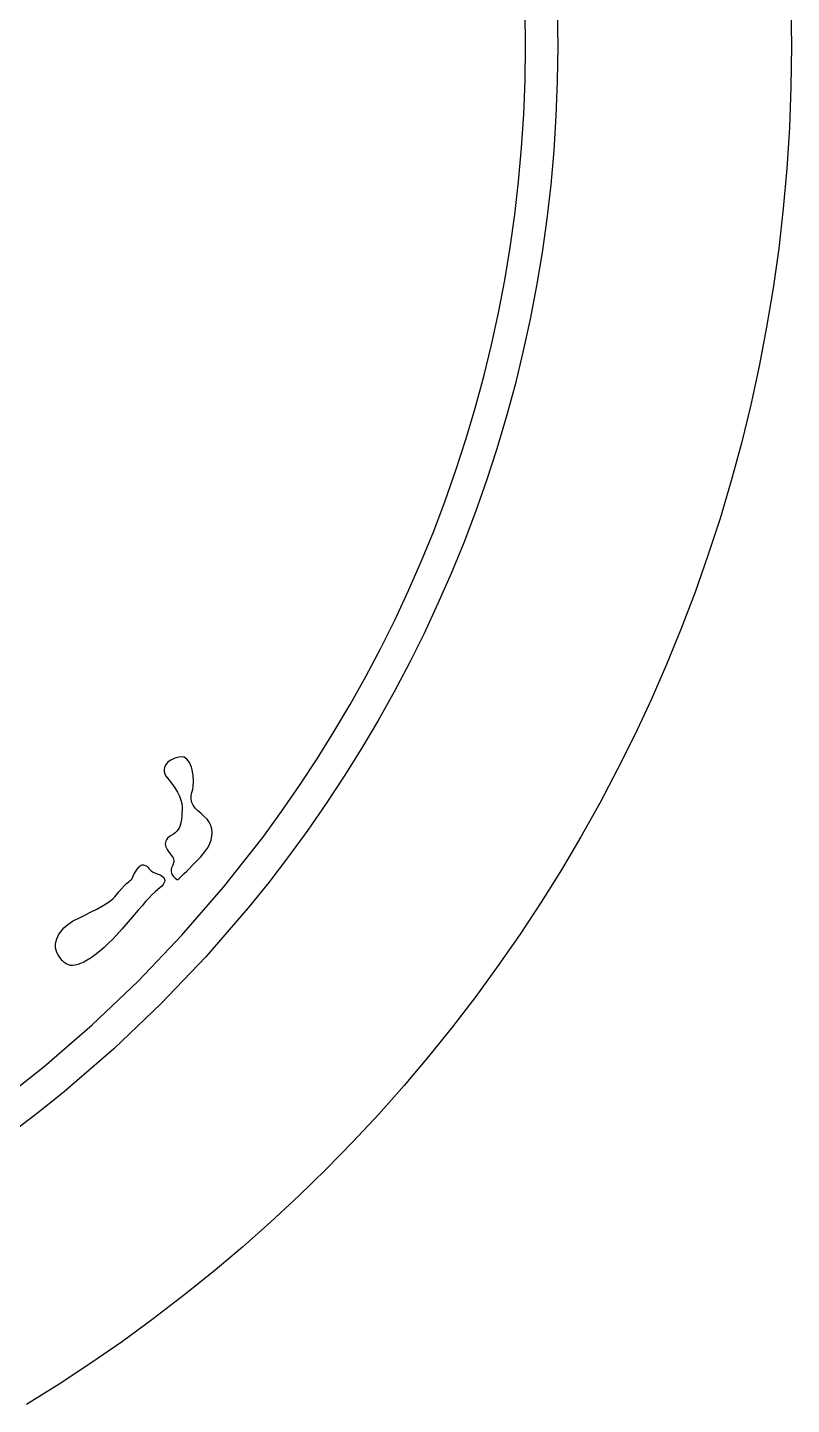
# Model space of a CAD drawing. Header units: millimetres. Extents: x 299 to 601, y 84 to 516.
# Drawn here: x 548.6 to 599.2, y 320.5 to 411.7 of the extents above; entities that cross this region are included whole.
import ezdxf

# ---------------------------------------------------------------- set-up
doc = ezdxf.new("R2010")
doc.units = ezdxf.units.MM
doc.layers.get('0').update_dxf_attribs({"linetype": 'CONTINUOUS', "true_color": 0xffffff})

msp = doc.modelspace()

# ---------------------------------------------------------------- linework, layer by layer
at = {"linetype": 'CONTINUOUS', "true_color": 0xffffff}
for points in [[(599.157, 413.162), (599.192, 410.45), (599.157, 407.737), (599.055, 405.04), (598.885, 402.362), (598.65, 399.702), (598.347, 397.062), (597.98, 394.442), (597.55, 391.842), (597.057, 389.265), (596.5, 386.71), (595.882, 384.18), (595.205, 381.672), (594.465, 379.19), (593.667, 376.735), (592.812, 374.305), (591.9, 371.905), (590.93, 369.532), (589.905, 367.187), (588.825, 364.875), (587.69, 362.592), (586.502, 360.342), (585.262, 358.125), (583.972, 355.94), (582.63, 353.79), (581.237, 351.675), (579.795, 349.595), (578.305, 347.552), (576.767, 345.547), (575.185, 343.582), (573.555, 341.655), (571.88, 339.767), (570.162, 337.92), (568.4, 336.115), (566.595, 334.352), (564.747, 332.635), (562.86, 330.96), (560.932, 329.33), (558.967, 327.747), (556.962, 326.21), (554.92, 324.72), (552.84, 323.277), (550.725, 321.885), (548.575, 320.542)], [(546.432, 340.312), (549.737, 342.912), (552.915, 345.662), (555.955, 348.56), (558.852, 351.6), (561.602, 354.777), (564.202, 358.082), (565.442, 359.782), (566.642, 361.515), (567.8, 363.275), (568.917, 365.065), (569.992, 366.885), (571.025, 368.73), (572.015, 370.605), (572.96, 372.505), (573.857, 374.43), (574.712, 376.382), (575.52, 378.357), (576.28, 380.357), (576.99, 382.377), (577.655, 384.422), (578.27, 386.49), (578.835, 388.577), (579.347, 390.685), (579.812, 392.81), (580.222, 394.957), (580.582, 397.12), (580.887, 399.302), (581.137, 401.502), (581.335, 403.715), (581.475, 405.945), (581.562, 408.19), (581.59, 410.45), (581.562, 412.71)], [(583.692, 412.765), (583.722, 410.45), (583.692, 408.135), (583.605, 405.837), (583.46, 403.552), (583.26, 401.282), (583.002, 399.03), (582.69, 396.797), (582.322, 394.58), (581.9, 392.382), (581.427, 390.202), (580.9, 388.042), (580.32, 385.905), (579.692, 383.79), (579.012, 381.695), (578.282, 379.622), (577.502, 377.575), (576.677, 375.552), (575.802, 373.552), (574.88, 371.58), (573.912, 369.635), (572.9, 367.715), (571.842, 365.822), (570.742, 363.96), (569.597, 362.125), (568.41, 360.322), (567.18, 358.55), (565.91, 356.807), (564.6, 355.097), (563.247, 353.42), (560.43, 350.167), (557.462, 347.052), (554.347, 344.085), (551.095, 341.267), (549.417, 339.915), (547.707, 338.605)], [(558.567, 355.267), (558.59, 355.287), (558.65, 355.342), (558.742, 355.43), (558.867, 355.545), (559.012, 355.685), (559.18, 355.845), (559.357, 356.02), (559.545, 356.207), (559.92, 356.602), (560.1, 356.802), (560.267, 357), (560.417, 357.187), (560.545, 357.365), (560.645, 357.525), (560.71, 357.665), (560.79, 357.922), (560.84, 358.17), (560.855, 358.412), (560.835, 358.645), (560.772, 358.87), (560.667, 359.085), (560.517, 359.292), (560.317, 359.487), (560.102, 359.672), (559.907, 359.847), (559.74, 360.022), (559.607, 360.202), (559.512, 360.395), (559.465, 360.61), (559.47, 360.85), (559.495, 360.982), (559.535, 361.125), (559.575, 361.28), (559.605, 361.447), (559.625, 361.807), (559.6, 362.185), (559.53, 362.55), (559.482, 362.72), (559.422, 362.88), (559.355, 363.025), (559.277, 363.15), (559.192, 363.252), (559.1, 363.332), (558.997, 363.385), (558.89, 363.405), (558.645, 363.387), (558.382, 363.315), (558.125, 363.195), (558.007, 363.117), (557.902, 363.03), (557.815, 362.93), (557.745, 362.82), (557.697, 362.702), (557.675, 362.572), (557.685, 362.437), (557.725, 362.29), (557.802, 362.137), (557.92, 361.977), (558.175, 361.657), (558.387, 361.355), (558.557, 361.07), (558.687, 360.802), (558.782, 360.55), (558.842, 360.317), (558.867, 360.102), (558.865, 359.902), (558.855, 359.702), (558.847, 359.487), (558.832, 359.26), (558.795, 359.032), (558.72, 358.805), (558.665, 358.692), (558.597, 358.585), (558.512, 358.48), (558.412, 358.38), (558.292, 358.285), (558.152, 358.195), (558.017, 358.107), (557.912, 358.017), (557.837, 357.927), (557.787, 357.835), (557.76, 357.742), (557.755, 357.647), (557.767, 357.552), (557.795, 357.457), (557.887, 357.267), (558.01, 357.08), (558.142, 356.897), (558.267, 356.72), (558.31, 356.635), (558.327, 356.552), (558.325, 356.47), (558.307, 356.39), (558.245, 356.23), (558.175, 356.065), (558.15, 355.977), (558.137, 355.89), (558.14, 355.797), (558.165, 355.702), (558.215, 355.602), (558.295, 355.497), (558.412, 355.385), (558.567, 355.267), (558.567, 355.267), (558.567, 355.267)], [(555.547, 355.315), (555.552, 355.325), (555.565, 355.357), (555.585, 355.405), (555.61, 355.47), (555.685, 355.625), (555.78, 355.805), (555.895, 355.98), (556.022, 356.132), (556.092, 356.19), (556.162, 356.232), (556.235, 356.257), (556.307, 356.26), (556.435, 356.227), (556.53, 356.172), (556.607, 356.1), (556.677, 356.017), (556.75, 355.93), (556.84, 355.845), (556.957, 355.77), (557.115, 355.707), (557.295, 355.647), (557.462, 355.572), (557.602, 355.477), (557.655, 355.422), (557.692, 355.362), (557.715, 355.295), (557.72, 355.222), (557.705, 355.142), (557.667, 355.055), (557.605, 354.957), (557.517, 354.855), (557.4, 354.742), (557.252, 354.622), (557.08, 354.477), (556.887, 354.292), (556.68, 354.072), (556.455, 353.827), (556.217, 353.555), (555.97, 353.262), (555.44, 352.64), (554.88, 351.997), (554.297, 351.37), (554.005, 351.072), (553.71, 350.795), (553.417, 350.54), (553.125, 350.312), (552.847, 350.117), (552.595, 349.957), (552.365, 349.827), (552.155, 349.73), (551.962, 349.657), (551.787, 349.615), (551.63, 349.597), (551.487, 349.605), (551.355, 349.632), (551.235, 349.68), (551.125, 349.747), (551.022, 349.832), (550.925, 349.932), (550.835, 350.047), (550.66, 350.312), (550.585, 350.457), (550.532, 350.605), (550.502, 350.757), (550.492, 350.91), (550.502, 351.065), (550.532, 351.217), (550.58, 351.372), (550.642, 351.522), (550.72, 351.67), (550.815, 351.812), (551.042, 352.082), (551.315, 352.322), (551.627, 352.525), (551.8, 352.617), (551.985, 352.712), (552.385, 352.912), (552.81, 353.122), (553.232, 353.337), (553.635, 353.562), (553.822, 353.675), (553.997, 353.79), (554.155, 353.905), (554.295, 354.022), (554.415, 354.137), (554.51, 354.255), (554.68, 354.48), (554.857, 354.682), (555.03, 354.865), (555.192, 355.017), (555.335, 355.142), (555.447, 355.237), (555.52, 355.295), (555.547, 355.315), (555.547, 355.315), (555.547, 355.315)]]:
    msp.add_lwpolyline(points, dxfattribs=at)

doc.saveas('drawing.dxf')
